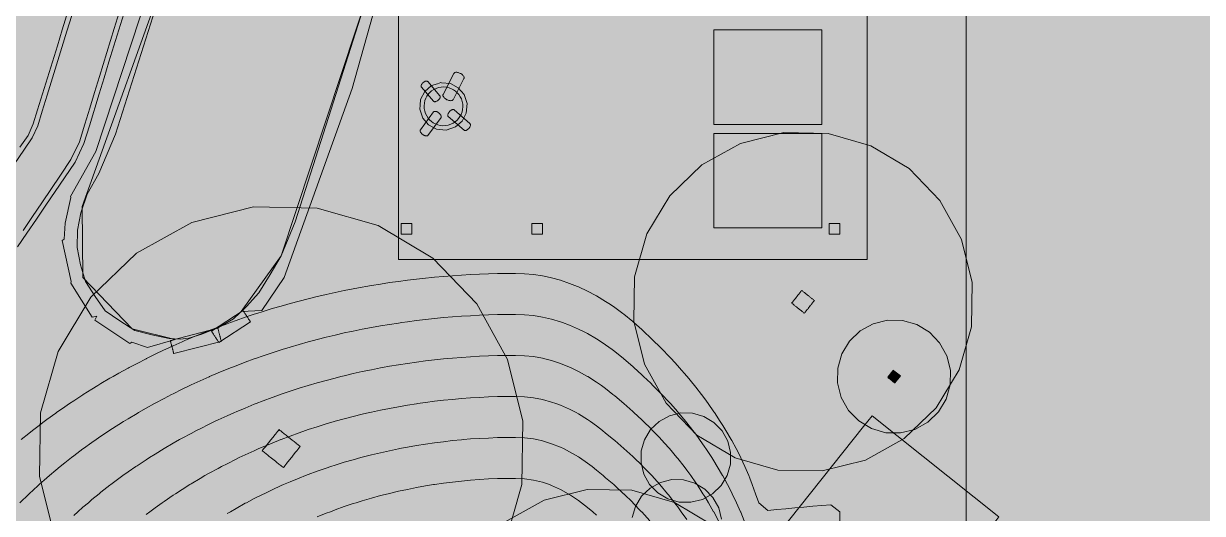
# Model space of a CAD drawing. Header units: millimetres. Extents: x -146962 to 322503, y -183624 to 284367.
# Drawn here: x 108137 to 121218, y 51280 to 56718 of the extents above; entities that cross this region are included whole.
import ezdxf

# ---------------------------------------------------------------- set-up
doc = ezdxf.new("R2010")
doc.units = ezdxf.units.MM
doc.layers.add('06_部屋の色', color=8, linetype='Continuous', lineweight=0)
doc.layers.add('30_敷地・外構', color=8, linetype='Continuous', lineweight=9)

msp = doc.modelspace()

# ---------------------------------------------------------------- hatches: boundary and pattern name
at = {"layer": '06_部屋の色', "true_color": 0xdde9cf}
msp.add_hatch(color=8, dxfattribs=at).paths.add_polyline_path([(83510, 29401), (83510, 31671), (83754, 32065), (83999, 32458), (84245, 32851), (84492, 33243), (84739, 33635), (84988, 34026), (85238, 34416), (85488, 34806), (85740, 35195), (85992, 35584), (86246, 35972), (86500, 36359), (86756, 36746), (87012, 37132), (87269, 37518), (87527, 37902), (87786, 38287), (88046, 38670), (88307, 39053), (88569, 39435), (88832, 39817), (89096, 40198), (89360, 40579), (89626, 40958), (89893, 41337), (90160, 41716), (90428, 42094), (90698, 42471), (90968, 42847), (91239, 43223), (91511, 43598), (91784, 43973), (92058, 44347), (92333, 44720), (92608, 45092), (92885, 45464), (93163, 45835), (93441, 46206), (93720, 46575), (94001, 46944), (94282, 47313), (94564, 47681), (94847, 48048), (95130, 48414), (95415, 48780), (95701, 49145), (95987, 49509), (96275, 49872), (96563, 50235), (96852, 50597), (97142, 50959), (97433, 51320), (97725, 51680), (98017, 52039), (98311, 52398), (98605, 52755), (98901, 53113), (99197, 53469), (99494, 53825), (99792, 54180), (100090, 54534), (100390, 54888), (100690, 55240), (100992, 55592), (101294, 55944), (101597, 56294), (101901, 56644), (102206, 56993), (102511, 57342), (102818, 57689), (103125, 58036), (103433, 58382), (103742, 58728), (104052, 59072), (104363, 59416), (104674, 59759), (104986, 60102), (105300, 60443), (105614, 60784), (105929, 61124), (106244, 61463), (106561, 61802), (106878, 62140), (107196, 62477), (107515, 62813), (107835, 63148), (108155, 63483), (108477, 63817), (108799, 64150), (109122, 64482), (109446, 64813), (109771, 65144), (110096, 65474), (110422, 65803), (110749, 66131), (111077, 66459), (111406, 66786), (111735, 67112), (112066, 67437), (112397, 67761), (112729, 68084), (113061, 68407), (113395, 68729), (113729, 69050), (114064, 69370), (114400, 69690), (114736, 70008), (115073, 70326), (115411, 70643), (115750, 70959), (116090, 71274), (116430, 71589), (116771, 71902), (117113, 72215), (117456, 72527), (117800, 72838), (118597, 72838), (118594, 29399)])
at = {"layer": '30_敷地・外構'}
h = msp.add_hatch(color=8, dxfattribs=at)
h.paths.add_polyline_path([(-146962, 100544), (-108820, 189230), (-89283, 219877), (-87725, 222013), (-1960, 282350), (173184, 284367), (239072, 242938), (278732, 206219), (322503, 161507), (317095, -23425), (276188, -120904), (271912, -124752), (168970, -173180), (164529, -174704), (127796, -180333), (116091, -181839), (95830, -183624), (64542, -179082), (39436, -174835), (16841, -169718), (9303, -167782), (-59261, -128453), (-89342, -103738), (-132033, -30896), (-136480, -13512), (-141643, 9224), (-142349, 13012)])
h.paths.add_polyline_path([(85595, 85407), (55599, 41400), (55600, 29403), (10600, 29406), (10598, 1220), (163596, 1211), (163597, 29397), (118597, 29399), (118601, 85402)], flags=0)
at = {"layer": '30_敷地・外構', "true_color": 0xcfe3ef}
for points in [[(112562, 65385), (112686, 65564), (112792, 65716), (112898, 65868), (113005, 66020), (113111, 66172), (113218, 66324), (113324, 66476), (113431, 66628), (113537, 66780), (113643, 66932), (113750, 67084), (113862, 67244), (114046, 67453), (114298, 67549), (114474, 67608), (114650, 67666), (114826, 67725), (115002, 67784), (115018, 67736), (115176, 67262), (115191, 67214), (115015, 67156), (114839, 67097), (114663, 67038), (114487, 66980), (114387, 66959), (114342, 66884), (114241, 66740), (114135, 66588), (114029, 66436), (113922, 66284), (113816, 66132), (113709, 65980), (113603, 65828), (113496, 65676), (113390, 65524), (113284, 65372), (113177, 65220), (113087, 65095), (113034, 64965), (112979, 64799), (112745, 64095), (112686, 63919), (112392, 63039), (112332, 62858), (112249, 62641), (112114, 62456), (112003, 62308), (111891, 62159), (111780, 62011), (111668, 61862), (111446, 61565), (111334, 61417), (110889, 60823), (110778, 60675), (110555, 60378), (110465, 60263), (110415, 60129), (110351, 59958), (110156, 59437), (110090, 59263), (109830, 58568), (109765, 58394), (109699, 58221), (109635, 58048), (109574, 57882), (109522, 57712), (109303, 57003), (109249, 56826), (109140, 56471), (109085, 56294), (109030, 56116), (108976, 55939), (108867, 55584), (108805, 55387), (108709, 55180), (108592, 55007), (108488, 54853), (108383, 54700), (108279, 54546), (108175, 54392), (108071, 54239), (107967, 54085), (107758, 53778), (107654, 53625), (107550, 53471), (107446, 53318), (107237, 53010), (107133, 52857), (107029, 52703), (106918, 52540), (106767, 52357), (106585, 52223), (106434, 52115), (106283, 52007), (106132, 51900), (105981, 51792), (105830, 51684), (105528, 51468), (105377, 51360), (105226, 51252), (105075, 51145), (104924, 51037), (104773, 50929), (104622, 50821), (104471, 50713), (104320, 50605), (104169, 50497), (104041, 50408), (103945, 50304), (103838, 50169), (103724, 50023), (103609, 49877), (103380, 49585), (103265, 49439), (103150, 49293), (102921, 49001), (102806, 48855), (102692, 48709), (102577, 48564), (102463, 48418), (102233, 48126), (102119, 47980), (102004, 47834), (101897, 47698), (101810, 47565), (101728, 47413), (101552, 47086), (101464, 46923), (101376, 46760), (101288, 46596), (101200, 46433), (101112, 46270), (101024, 46106), (100936, 45943), (100848, 45779), (100760, 45616), (100672, 45453), (100584, 45289), (100500, 45133), (100426, 44977), (100355, 44812), (100282, 44641), (100209, 44471), (100136, 44300), (100063, 44130), (99990, 43959), (99917, 43788), (99844, 43618), (99771, 43447), (99697, 43277), (99624, 43106), (99551, 42936), (99478, 42765), (99405, 42594), (99336, 42435), (99295, 42330), (99309, 42204), (99321, 42019), (99346, 41648), (99358, 41463), (99371, 41278), (99383, 41093), (99408, 40723), (99420, 40537), (99432, 40352), (99445, 40167), (99457, 39982), (99469, 39797), (99482, 39612), (99488, 39471), (99541, 39344), (99609, 39173), (99678, 39001), (99747, 38828), (99816, 38656), (99885, 38484), (99953, 38311), (100022, 38139), (100091, 37967), (100160, 37794), (100229, 37622), (100298, 37450), (100436, 37105), (100505, 36933), (100574, 36761), (100638, 36599), (100711, 36452), (100798, 36299), (100982, 35976), (101074, 35815), (101811, 34526), (101903, 34365), (101995, 34204), (102087, 34043), (102180, 33880), (102274, 33711), (102360, 33539), (102443, 33373), (102526, 33207), (102609, 33041), (102692, 32875), (102775, 32709), (102858, 32543), (102941, 32377), (103024, 32211), (103107, 32045), (103190, 31879), (103273, 31713), (103356, 31547), (103456, 31341), (103500, 31101), (103512, 30899), (103522, 30713), (103532, 30528), (103553, 30158), (103563, 29972), (103584, 29602), (103594, 29416), (103544, 29414), (103045, 29386), (102995, 29383), (102985, 29568), (102974, 29754), (102954, 30124), (102944, 30310), (102923, 30680), (102913, 30865), (102904, 31034), (102886, 31153), (102820, 31279), (102737, 31445), (102654, 31611), (102571, 31777), (102488, 31943), (102405, 32109), (102322, 32275), (102239, 32441), (102156, 32607), (102073, 32773), (101990, 32939), (101907, 33105), (101824, 33271), (101744, 33431), (101658, 33585), (101566, 33745), (101474, 33906), (100646, 35356), (100554, 35518), (100369, 35840), (100277, 36001), (100181, 36170), (100090, 36355), (100017, 36538), (99948, 36710), (99810, 37055), (99741, 37227), (99672, 37399), (99603, 37572), (99534, 37744), (99465, 37916), (99396, 38089), (99327, 38261), (99190, 38605), (99121, 38778), (99052, 38950), (98982, 39124), (98902, 39342), (98883, 39572), (98871, 39757), (98858, 39942), (98834, 40312), (98821, 40498), (98809, 40683), (98797, 40868), (98772, 41238), (98760, 41423), (98747, 41609), (98735, 41794), (98723, 41979), (98710, 42164), (98700, 42408), (98776, 42650), (98853, 42831), (98927, 43001), (99000, 43172), (99073, 43343), (99146, 43513), (99292, 43854), (99365, 44025), (99511, 44366), (99585, 44536), (99731, 44878), (99804, 45048), (99879, 45224), (99964, 45403), (100056, 45574), (100232, 45901), (100320, 46064), (100408, 46227), (100496, 46391), (100584, 46554), (100672, 46717), (100848, 47044), (100936, 47208), (101024, 47371), (101112, 47534), (101200, 47698), (101294, 47872), (101410, 48049), (101532, 48205), (101647, 48351), (101876, 48642), (101991, 48788), (102220, 49080), (102335, 49226), (102449, 49372), (102564, 49518), (102679, 49664), (102793, 49810), (102908, 49956), (103023, 50102), (103137, 50247), (103367, 50539), (103490, 50696), (103646, 50860), (103820, 50986), (103971, 51094), (104273, 51309), (104424, 51417), (104575, 51525), (104726, 51633), (104877, 51741), (105028, 51849), (105179, 51956), (105481, 52172), (105632, 52280), (105934, 52496), (106085, 52604), (106236, 52711), (106356, 52793), (106435, 52896), (106532, 53040), (106637, 53194), (106845, 53501), (106949, 53654), (107053, 53808), (107158, 53962), (107262, 54115), (107366, 54269), (107574, 54576), (107679, 54729), (107783, 54883), (107887, 55036), (108095, 55344), (108187, 55477), (108245, 55603), (108293, 55761), (108402, 56115), (108457, 56293), (108512, 56470), (108566, 56647), (108730, 57179), (108784, 57357), (108839, 57534), (108894, 57712), (108948, 57889), (109005, 58074), (109072, 58257), (109138, 58431), (109203, 58605), (109268, 58779), (109529, 59474), (109594, 59648), (109789, 60169), (109856, 60345), (109942, 60556), (110075, 60738), (110409, 61183), (110520, 61332), (110743, 61628), (110854, 61777), (110966, 61925), (111077, 62074), (111411, 62519), (111523, 62668), (111634, 62816), (111722, 62928), (111766, 63057), (111823, 63229), (111999, 63757), (112058, 63933), (112117, 64109), (112234, 64461), (112293, 64637), (112410, 64989), (112473, 65176)], [(112729, 65534), (112835, 65686), (112942, 65838), (113048, 65990), (113155, 66142), (113261, 66294), (113474, 66598), (113580, 66750), (113687, 66902), (113793, 67054), (113905, 67213), (114076, 67409), (114314, 67499), (114490, 67557), (114666, 67616), (114842, 67675), (115018, 67733), (115175, 67265), (114647, 67089), (114470, 67030), (114357, 67002), (114300, 66916), (114198, 66771), (114092, 66618), (113879, 66314), (113772, 66162), (113666, 66010), (113559, 65858), (113453, 65706), (113347, 65554), (113240, 65402), (113134, 65250), (113041, 65120), (112985, 64983), (112929, 64816), (112636, 63936), (112577, 63760), (112342, 63056), (112282, 62876), (112202, 62666), (112072, 62488), (111737, 62042), (111626, 61894), (111515, 61746), (111403, 61597), (111181, 61300), (111069, 61152), (110624, 60558), (110513, 60410), (110419, 60289), (110366, 60148), (110301, 59977), (110041, 59282), (109976, 59108), (109780, 58587), (109715, 58413), (109650, 58239), (109585, 58066), (109524, 57899), (109471, 57728), (109416, 57551), (109362, 57373), (109307, 57196), (109198, 56841), (109143, 56664), (108980, 56132), (108925, 55954), (108871, 55777), (108816, 55600), (108756, 55406), (108663, 55207), (108548, 55036), (108340, 54729), (108235, 54576), (108131, 54422), (108027, 54269), (107819, 53962), (107714, 53808), (107610, 53654), (107506, 53501), (107402, 53347), (107298, 53194), (107089, 52887), (106985, 52733), (106875, 52572), (106731, 52396), (106554, 52266), (106403, 52158), (106252, 52051), (106101, 51943), (105950, 51835), (105799, 51727), (105648, 51619), (105497, 51511), (105346, 51403), (105195, 51296), (105044, 51188), (104742, 50972), (104591, 50864), (104440, 50756), (104289, 50648), (104138, 50541), (104006, 50448), (103904, 50339), (103797, 50201), (103567, 49910), (103453, 49764), (103223, 49472), (103109, 49326), (102994, 49180), (102879, 49034), (102765, 48888), (102535, 48596), (102421, 48450), (102306, 48304), (102192, 48159), (102077, 48013), (101962, 47867), (101854, 47729), (101764, 47592), (101681, 47438), (101593, 47275), (101505, 47112), (101417, 46948), (101329, 46785), (101241, 46621), (101153, 46458), (101065, 46295), (100977, 46131), (100889, 45968), (100801, 45805), (100714, 45641), (100626, 45478), (100538, 45314), (100453, 45157), (100378, 44999), (100307, 44833), (100234, 44662), (100160, 44492), (100014, 44150), (99941, 43980), (99868, 43809), (99795, 43639), (99722, 43468), (99649, 43298), (99576, 43127), (99502, 42956), (99429, 42786), (99356, 42615), (99287, 42454), (99242, 42337), (99256, 42200), (99268, 42015), (99281, 41830), (99305, 41460), (99318, 41275), (99330, 41089), (99342, 40904), (99355, 40719), (99367, 40534), (99379, 40349), (99392, 40164), (99404, 39978), (99429, 39608), (99436, 39460), (99491, 39324), (99560, 39153), (99629, 38981), (99698, 38809), (99766, 38636), (99835, 38464), (99904, 38292), (99973, 38119), (100042, 37947), (100111, 37775), (100180, 37603), (100249, 37430), (100318, 37258), (100387, 37086), (100456, 36913), (100524, 36741), (100590, 36577), (100664, 36427), (100752, 36272), (101489, 34983), (101581, 34822), (101949, 34178), (102041, 34016), (102134, 33854), (102228, 33686), (102313, 33515), (102396, 33349), (102479, 33183), (102562, 33017), (102645, 32851), (102728, 32685), (102811, 32519), (102894, 32353), (102977, 32187), (103060, 32021), (103143, 31855), (103226, 31690), (103309, 31524), (103405, 31324), (103447, 31095), (103459, 30896), (103469, 30710), (103490, 30340), (103500, 30155), (103521, 29784), (103531, 29599), (103541, 29413), (103048, 29386), (103038, 29571), (103017, 29942), (103007, 30127), (102976, 30683), (102966, 30868), (102956, 31040), (102936, 31170), (102867, 31303), (102784, 31469), (102701, 31635), (102618, 31801), (102535, 31967), (102452, 32133), (102369, 32299), (102286, 32465), (102203, 32630), (102120, 32796), (102037, 32962), (101954, 33128), (101871, 33294), (101791, 33455), (101704, 33611), (101612, 33771), (100968, 34899), (100876, 35060), (100323, 36027), (100228, 36195), (100138, 36377), (100066, 36558), (99997, 36730), (99928, 36902), (99790, 37247), (99721, 37419), (99652, 37591), (99583, 37764), (99515, 37936), (99446, 38108), (99377, 38281), (99308, 38453), (99239, 38625), (99170, 38797), (99101, 38970), (99032, 39143), (98953, 39353), (98936, 39575), (98923, 39760), (98911, 39946), (98899, 40131), (98886, 40316), (98874, 40501), (98849, 40871), (98837, 41057), (98825, 41242), (98812, 41427), (98788, 41797), (98775, 41982), (98763, 42168), (98752, 42401), (98826, 42631), (98902, 42810), (98975, 42981), (99048, 43151), (99122, 43322), (99195, 43492), (99268, 43663), (99341, 43833), (99414, 44004), (99560, 44345), (99633, 44516), (99780, 44857), (99853, 45027), (99928, 45202), (100012, 45380), (100103, 45549), (100279, 45875), (100367, 46039), (100455, 46202), (100543, 46366), (100631, 46529), (100719, 46692), (100894, 47019), (100982, 47182), (101070, 47346), (101158, 47509), (101246, 47673), (101340, 47845), (101453, 48018), (101574, 48172), (101688, 48318), (101803, 48464), (101918, 48610), (102032, 48756), (102262, 49047), (102376, 49193), (102491, 49339), (102720, 49631), (102835, 49777), (102950, 49923), (103064, 50069), (103179, 50215), (103294, 50361), (103408, 50507), (103530, 50661), (103681, 50820), (103851, 50943), (104002, 51050), (104153, 51158), (104304, 51266), (104455, 51374), (104757, 51590), (104908, 51698), (105059, 51805), (105210, 51913), (105361, 52021), (105512, 52129), (105663, 52237), (105814, 52345), (105965, 52453), (106116, 52560), (106267, 52668), (106392, 52755), (106478, 52865), (106576, 53011), (106680, 53164), (106785, 53318), (106993, 53625), (107097, 53778), (107201, 53932), (107306, 54085), (107410, 54239), (107514, 54392), (107722, 54700), (107827, 54853), (107931, 55007), (108035, 55160), (108139, 55314), (108233, 55451), (108295, 55584), (108344, 55745), (108398, 55922), (108562, 56454), (108617, 56632), (108671, 56809), (108890, 57519), (108944, 57696), (108999, 57873), (109055, 58057), (109122, 58238), (109187, 58413), (109252, 58586), (109318, 58760), (109643, 59629), (109709, 59803), (109839, 60150), (109905, 60326), (109988, 60530), (110117, 60706), (110229, 60854), (110674, 61448), (110786, 61597), (111008, 61894), (111120, 62042), (111231, 62190), (111342, 62339), (111676, 62784), (111768, 62903), (111816, 63040), (111874, 63212), (111932, 63388), (112108, 63916), (112167, 64092), (112226, 64268), (112343, 64620), (112402, 64796), (112460, 64972), (112522, 65157), (112609, 65360)]]:
    msp.add_hatch(color=8, dxfattribs=at).paths.add_polyline_path(points)
at = {"layer": '30_敷地・外構', "true_color": 0xcfe0b8}
for points in [[(116093, 55387), (116572, 55507), (117065, 55498), (117539, 55362), (117962, 55108), (118305, 54753), (118544, 54322), (118664, 53843), (118655, 53350), (118519, 52875), (118265, 52452), (117910, 52110), (117479, 51871), (117000, 51751), (116506, 51760), (116032, 51896), (115609, 52150), (115267, 52505), (115027, 52936), (114908, 53415), (114917, 53908), (115053, 54383), (115307, 54806), (115662, 55148)], [(110690, 54682), (111395, 54670), (112072, 54475), (112677, 54112), (113166, 53605), (113508, 52989), (113678, 52305), (113666, 51600), (113472, 50923), (113109, 50319), (112602, 49829), (111985, 49487), (111301, 49317), (110597, 49329), (109919, 49523), (109315, 49886), (108825, 50393), (108484, 51010), (108313, 51694), (108325, 52398), (108520, 53076), (108883, 53680), (109390, 54170), (110006, 54511)], [(116692, 53656), (116697, 53662), (116701, 53667), (116729, 53703), (116734, 53709), (116739, 53714), (116762, 53744), (116767, 53750), (116771, 53755), (116777, 53751), (116783, 53746), (116789, 53741), (116795, 53737), (116801, 53732), (116807, 53727), (116812, 53723), (116818, 53718), (116824, 53713), (116830, 53709), (116836, 53704), (116842, 53699), (116848, 53695), (116854, 53690), (116859, 53685), (116865, 53681), (116871, 53676), (116877, 53671), (116883, 53667), (116889, 53662), (116895, 53657), (116901, 53653), (116906, 53648), (116912, 53643), (116908, 53638), (116903, 53632), (116880, 53602), (116875, 53596), (116870, 53591), (116842, 53555), (116838, 53549), (116833, 53544), (116810, 53514), (116805, 53508), (116800, 53503), (116794, 53507), (116788, 53512), (116783, 53517), (116777, 53521), (116771, 53526), (116765, 53531), (116759, 53535), (116753, 53540), (116747, 53545), (116742, 53549), (116736, 53554), (116730, 53559), (116724, 53563), (116718, 53568), (116712, 53573), (116706, 53577), (116700, 53582), (116695, 53587), (116689, 53591), (116683, 53596), (116677, 53601), (116671, 53605), (116665, 53610), (116659, 53615), (116664, 53620), (116669, 53626)], [(117565, 53385), (117724, 53425), (117889, 53422), (118047, 53377), (118188, 53292), (118302, 53174), (118382, 53030), (118422, 52870), (118419, 52706), (118374, 52548), (118289, 52407), (118171, 52293), (118027, 52213), (117867, 52173), (117703, 52176), (117545, 52221), (117404, 52306), (117289, 52424), (117210, 52568), (117170, 52728), (117173, 52892), (117218, 53050), (117303, 53191), (117421, 53305)], [(117783, 52863), (117784, 52864), (117785, 52866), (117788, 52869), (117791, 52867), (117794, 52864), (117866, 52807), (117804, 52729), (117801, 52731), (117797, 52734), (117791, 52739), (117787, 52742), (117784, 52744), (117781, 52747), (117778, 52749), (117774, 52752), (117752, 52770), (117748, 52773), (117742, 52778), (117739, 52781), (117735, 52783), (117732, 52786), (117729, 52788), (117726, 52791)], [(115188, 52301), (115303, 52364), (115429, 52396), (115560, 52393), (115685, 52357), (115797, 52290), (115887, 52196), (115951, 52082), (115982, 51956), (115980, 51825), (115944, 51700), (115877, 51588), (115783, 51497), (115669, 51434), (115542, 51403), (115412, 51405), (115286, 51441), (115175, 51508), (115084, 51602), (115021, 51716), (114989, 51842), (114991, 51973), (115027, 52098), (115095, 52210)], [(117458, 52246), (117505, 52305), (117552, 52364), (118960, 51243), (118914, 51184), (118867, 51126), (117933, 49952), (117886, 49893), (117840, 49834), (116431, 50955), (116478, 51014), (116524, 51072)], [(110832, 52034), (110839, 52044), (110871, 52083), (110878, 52093), (110886, 52102), (110917, 52142), (110925, 52151), (110933, 52161), (110956, 52191), (110964, 52200), (110972, 52210), (110981, 52202), (110991, 52195), (111001, 52187), (111011, 52179), (111021, 52171), (111030, 52163), (111040, 52156), (111050, 52148), (111060, 52140), (111118, 52093), (111128, 52086), (111138, 52078), (111148, 52070), (111158, 52062), (111167, 52054), (111177, 52047), (111187, 52039), (111197, 52031), (111206, 52023), (111199, 52014), (111191, 52004), (111168, 51974), (111160, 51965), (111152, 51955), (111121, 51916), (111113, 51906), (111105, 51896), (111074, 51857), (111066, 51847), (111059, 51837), (111035, 51808), (111028, 51798), (111020, 51789), (111010, 51796), (111000, 51804), (110990, 51812), (110981, 51820), (110971, 51827), (110961, 51835), (110951, 51843), (110941, 51851), (110932, 51859), (110873, 51905), (110863, 51913), (110853, 51921), (110844, 51929), (110834, 51936), (110824, 51944), (110814, 51952), (110805, 51960), (110795, 51968), (110785, 51975), (110793, 51985), (110801, 51995), (110824, 52024)], [(113913, 51428), (114392, 51547), (114885, 51538), (115359, 51402), (115782, 51148), (116125, 50793), (116364, 50362), (116483, 49883), (116475, 49390), (116339, 48915), (116085, 48493), (115730, 48150), (115298, 47911), (114820, 47791), (114326, 47800), (113852, 47936), (113429, 48190), (113086, 48545), (112847, 48976), (112728, 49455), (112736, 49948), (112872, 50423), (113126, 50846), (113481, 51188)], [(115203, 51624), (115329, 51656), (115460, 51653), (115585, 51617), (115697, 51550), (115787, 51456), (115851, 51342), (115882, 51216), (115880, 51085), (115844, 50960), (115777, 50848), (115683, 50757), (115569, 50694), (115442, 50663), (115312, 50665), (115186, 50701), (115075, 50768), (114984, 50862), (114921, 50976), (114889, 51102), (114891, 51233), (114927, 51358), (114995, 51470), (115088, 51561)]]:
    msp.add_hatch(color=8, dxfattribs=at).paths.add_polyline_path(points)

# ---------------------------------------------------------------- linework, layer by layer
at = {"layer": '30_敷地・外構'}
for points in [[(85595, 85407), (55599, 41400), (55600, 29403), (10600, 29406), (10598, 1220), (163596, 1211), (163597, 29397), (118597, 29399), (118601, 85402), (85595, 85407)], [(118598, 85399), (118594, 29396), (55603, 29400), (55602, 41399), (85596, 85404), (118598, 85399)], [(112296, 65099), (117496, 65099), (117496, 54099), (112296, 54099), (112296, 65099)], [(109796, 57504), (108786, 54687), (108796, 53899), (109341, 53329), (109821, 53211), (109511, 53120), (109340, 53180), (109318, 53166), (108929, 53425), (108951, 53468), (108899, 53459), (108660, 53836), (108665, 53854), (108566, 54309), (108588, 54324), (108599, 54502), (108660, 54786), (108658, 54797), (108938, 55299), (110011, 58560)], [(112336, 57961), (111782, 55998), (111027, 53899), (110780, 53533), (110550, 53520), (110996, 54139), (111997, 57174)], [(108095, 55344), (108187, 55477), (108245, 55603), (108293, 55761), (108402, 56115), (108457, 56293), (108512, 56470), (108566, 56647), (108730, 57179)], [(111958, 57049), (111522, 55674), (111152, 54515), (111074, 54327), (110996, 54139), (110872, 53933), (110748, 53727), (110610, 53577), (110467, 53439), (110299, 53343), (110116, 53269), (109972, 53225), (109876, 53216), (109753, 53221), (109561, 53262), (109371, 53309), (109206, 53419), (109041, 53529), (108930, 53689), (108825, 53854), (108769, 54039), (108733, 54232), (108736, 54424), (108773, 54617), (108843, 54823), (108971, 55052), (109156, 55491), (109596, 56875)], [(108035, 55160), (108139, 55314), (108233, 55451), (108295, 55584), (108344, 55745), (108398, 55922), (108562, 56454), (108617, 56632), (108671, 56809)], [(109249, 56826), (109140, 56471), (109085, 56294), (109030, 56116), (108976, 55939), (108867, 55584), (108805, 55387), (108709, 55180), (108592, 55007), (108488, 54853), (108383, 54700), (108279, 54546), (108175, 54392), (108071, 54239)], [(109198, 56841), (109143, 56664), (108980, 56132), (108925, 55954), (108871, 55777), (108816, 55600), (108756, 55406), (108663, 55207), (108548, 55036), (108340, 54729), (108235, 54576), (108131, 54422)], [(116296, 56649), (116396, 56649), (116596, 56649), (116696, 56649), (116796, 56649), (116996, 56649), (116996, 56561), (116996, 56474), (116996, 56386), (116996, 56299), (116996, 56211), (116996, 56124), (116996, 55949), (116996, 55861), (116996, 55774), (116996, 55686), (116996, 55599), (116896, 55599), (116796, 55599), (116696, 55599), (116596, 55599), (116496, 55599), (116396, 55599), (116296, 55599), (116196, 55599), (116096, 55599), (115996, 55599), (115896, 55599), (115796, 55599), (115796, 55687), (115796, 55774), (115796, 55862), (115796, 55949), (115796, 56037), (115796, 56124), (115796, 56212), (115796, 56299), (115796, 56387), (115796, 56474), (115796, 56562), (115796, 56649), (115896, 56649), (115996, 56649), (116096, 56649), (116196, 56649), (116296, 56649)], [(112912, 56165), (112914, 56168), (112917, 56171), (112921, 56174), (112926, 56175), (112932, 56177), (112939, 56177), (112946, 56177), (112953, 56176), (112961, 56174), (112968, 56171), (112976, 56169), (112982, 56165), (112989, 56162), (112995, 56158), (113002, 56153), (113008, 56148), (113013, 56143), (113017, 56137), (113021, 56131), (113023, 56126), (113025, 56121), (113025, 56116), (113025, 56112), (113023, 56108), (112904, 55873), (112901, 55870), (112898, 55867), (112894, 55865), (112889, 55863), (112884, 55862), (112877, 55861), (112870, 55862), (112862, 55863), (112855, 55865), (112847, 55867), (112840, 55870), (112833, 55873), (112827, 55877), (112820, 55881), (112814, 55885), (112808, 55890), (112803, 55896), (112799, 55901), (112795, 55907), (112793, 55912), (112791, 55917), (112791, 55922), (112791, 55926), (112793, 55930), (112912, 56165)], [(112589, 55964), (112664, 56029), (112729, 56050), (112766, 56062), (112775, 56061), (112873, 56052), (112961, 56006), (113025, 55931), (113025, 55931), (113059, 55829), (113049, 55722), (113003, 55635), (112928, 55570), (112826, 55536), (112719, 55546), (112631, 55592), (112567, 55667), (112533, 55769), (112537, 55812), (112543, 55876), (112589, 55964)], [(112548, 56030), (112550, 56035), (112552, 56040), (112555, 56045), (112558, 56050), (112562, 56054), (112566, 56059), (112570, 56062), (112574, 56066), (112579, 56069), (112584, 56072), (112589, 56075), (112595, 56077), (112600, 56078), (112605, 56079), (112609, 56079), (112614, 56078), (112617, 56077), (112620, 56075), (112622, 56073), (112756, 55917), (112758, 55914), (112760, 55911), (112760, 55908), (112760, 55903), (112759, 55899), (112758, 55894), (112756, 55889), (112753, 55884), (112750, 55879), (112746, 55875), (112742, 55871), (112738, 55867), (112733, 55863), (112729, 55860), (112724, 55857), (112718, 55855), (112713, 55852), (112708, 55851), (112703, 55850), (112698, 55850), (112694, 55851), (112691, 55852), (112688, 55854), (112686, 55856), (112551, 56012), (112549, 56015), (112548, 56018), (112548, 56022), (112548, 56026), (112548, 56030)], [(112613, 55912), (112628, 55933), (112645, 55952), (112665, 55970), (112689, 55986), (112715, 55998), (112742, 56007), (112772, 56013), (112801, 56014), (112830, 56011), (112858, 56005), (112885, 55995), (112909, 55982), (112930, 55967), (112949, 55950), (112967, 55930), (112982, 55906), (112995, 55881), (113004, 55853), (113010, 55824), (113011, 55794), (113008, 55765), (113002, 55737), (112992, 55710), (112979, 55687), (112964, 55665), (112947, 55646), (112926, 55628), (112903, 55613), (112877, 55600), (112849, 55591), (112820, 55586), (112791, 55584), (112761, 55587), (112733, 55594), (112707, 55603), (112683, 55616), (112662, 55631), (112643, 55648), (112625, 55669), (112610, 55692), (112597, 55718), (112588, 55746), (112582, 55775), (112581, 55804), (112584, 55834), (112590, 55862), (112600, 55888), (112613, 55912)], [(112539, 55519), (112538, 55523), (112537, 55528), (112537, 55531), (112538, 55535), (112540, 55537), (112686, 55737), (112689, 55739), (112691, 55741), (112695, 55742), (112699, 55743), (112704, 55743), (112709, 55743), (112715, 55741), (112721, 55740), (112727, 55737), (112733, 55734), (112738, 55731), (112743, 55727), (112748, 55723), (112753, 55719), (112757, 55715), (112761, 55710), (112765, 55705), (112768, 55700), (112770, 55695), (112772, 55690), (112772, 55686), (112772, 55682), (112771, 55679), (112769, 55676), (112623, 55476), (112621, 55474), (112618, 55472), (112614, 55471), (112610, 55470), (112605, 55470), (112600, 55471), (112594, 55472), (112588, 55474), (112582, 55476), (112577, 55479), (112571, 55483), (112566, 55486), (112561, 55490), (112556, 55494), (112552, 55499), (112548, 55504), (112544, 55509), (112541, 55514), (112539, 55519)], [(112845, 55704), (112846, 55709), (112847, 55714), (112850, 55720), (112852, 55725), (112856, 55731), (112859, 55736), (112863, 55740), (112867, 55745), (112872, 55749), (112877, 55753), (112882, 55757), (112887, 55760), (112892, 55762), (112897, 55764), (112902, 55764), (112906, 55764), (112910, 55764), (112913, 55763), (112915, 55761), (113090, 55608), (113093, 55605), (113094, 55602), (113095, 55599), (113096, 55595), (113095, 55590), (113095, 55585), (113093, 55579), (113091, 55574), (113088, 55568), (113084, 55563), (113081, 55558), (113077, 55553), (113073, 55549), (113068, 55545), (113064, 55541), (113059, 55537), (113053, 55534), (113048, 55532), (113043, 55530), (113039, 55529), (113034, 55529), (113031, 55530), (113028, 55531), (113025, 55533), (112850, 55686), (112848, 55688), (112846, 55691), (112845, 55695), (112845, 55699), (112845, 55704)], [(116093, 55387), (116572, 55507), (117065, 55498), (117539, 55362), (117962, 55108), (118305, 54753), (118544, 54322), (118664, 53843), (118655, 53350), (118519, 52875), (118265, 52452), (117910, 52110), (117479, 51871), (117000, 51751), (116506, 51760), (116032, 51896), (115609, 52150), (115267, 52505), (115027, 52936), (114908, 53415), (114917, 53908), (115053, 54383), (115307, 54806), (115662, 55148), (116093, 55387)], [(116296, 55499), (116396, 55499), (116496, 55499), (116596, 55499), (116696, 55499), (116796, 55499), (116896, 55499), (116996, 55499), (116996, 55411), (116996, 55324), (116996, 55236), (116996, 55149), (116996, 55061), (116996, 54974), (116996, 54886), (116996, 54799), (116996, 54711), (116996, 54624), (116996, 54536), (116996, 54449), (116896, 54449), (116796, 54449), (116696, 54449), (116596, 54449), (116496, 54449), (116396, 54449), (116196, 54449), (116096, 54449), (115996, 54449), (115896, 54449), (115796, 54449), (115796, 54537), (115796, 54624), (115796, 54712), (115796, 54799), (115796, 54887), (115796, 54974), (115796, 55149), (115796, 55237), (115796, 55324), (115796, 55412), (115796, 55499), (115896, 55499), (115996, 55499), (116096, 55499), (116196, 55499), (116296, 55499)], [(108484, 51010), (108313, 51694), (108325, 52398), (108520, 53076), (108883, 53680), (109390, 54170), (110006, 54511), (110690, 54682)], [(110690, 54682), (111395, 54670), (112072, 54475), (112677, 54112), (113166, 53605), (113508, 52989), (113678, 52305), (113666, 51600), (113472, 50923)], [(112376, 54499), (112406, 54499), (112416, 54499), (112426, 54499), (112436, 54499), (112446, 54499), (112446, 54489), (112446, 54479), (112446, 54469), (112446, 54459), (112446, 54449), (112446, 54439), (112446, 54429), (112446, 54419), (112446, 54409), (112446, 54399), (112446, 54389), (112446, 54379), (112436, 54379), (112426, 54379), (112416, 54379), (112406, 54379), (112396, 54379), (112386, 54379), (112366, 54379), (112346, 54379), (112336, 54379), (112326, 54379), (112326, 54389), (112326, 54399), (112326, 54409), (112326, 54419), (112326, 54429), (112326, 54439), (112326, 54449), (112326, 54459), (112326, 54469), (112326, 54479), (112326, 54489), (112326, 54499), (112336, 54499), (112346, 54499), (112356, 54499), (112366, 54499), (112376, 54499)], [(113826, 54499), (113836, 54499), (113856, 54499), (113866, 54499), (113876, 54499), (113886, 54499), (113896, 54499), (113896, 54489), (113896, 54479), (113896, 54469), (113896, 54459), (113896, 54449), (113896, 54439), (113896, 54429), (113896, 54419), (113896, 54409), (113896, 54399), (113896, 54389), (113896, 54379), (113886, 54379), (113876, 54379), (113866, 54379), (113856, 54379), (113846, 54379), (113836, 54379), (113816, 54379), (113806, 54379), (113796, 54379), (113786, 54379), (113776, 54379), (113776, 54389), (113776, 54399), (113776, 54409), (113776, 54419), (113776, 54429), (113776, 54439), (113776, 54449), (113776, 54459), (113776, 54469), (113776, 54479), (113776, 54489), (113776, 54499), (113786, 54499), (113796, 54499), (113806, 54499), (113816, 54499), (113826, 54499)], [(117126, 54499), (117136, 54499), (117146, 54499), (117156, 54499), (117166, 54499), (117176, 54499), (117186, 54499), (117196, 54499), (117196, 54489), (117196, 54479), (117196, 54469), (117196, 54459), (117196, 54449), (117196, 54429), (117196, 54419), (117196, 54399), (117196, 54389), (117196, 54379), (117186, 54379), (117176, 54379), (117166, 54379), (117156, 54379), (117146, 54379), (117136, 54379), (117126, 54379), (117106, 54379), (117096, 54379), (117076, 54379), (117076, 54389), (117076, 54409), (117076, 54419), (117076, 54439), (117076, 54459), (117076, 54469), (117076, 54479), (117076, 54489), (117076, 54499), (117086, 54499), (117096, 54499), (117116, 54499), (117126, 54499)], [(108111, 52099), (108196, 52168), (108236, 52199), (108296, 52246), (108367, 52299), (108396, 52321), (108496, 52394), (108504, 52399), (108596, 52464), (108648, 52499), (108696, 52531), (108796, 52597), (108800, 52599), (108896, 52660), (108960, 52699), (108996, 52721), (109096, 52780), (109130, 52799), (109196, 52837), (109296, 52892), (109310, 52899), (109396, 52945), (109496, 52996), (109502, 52999), (109596, 53046), (109696, 53094), (109707, 53099), (109796, 53140), (109896, 53185), (109928, 53199), (109996, 53228), (110096, 53270), (110168, 53299), (110196, 53310), (110296, 53349), (110396, 53386), (110432, 53399), (110496, 53422), (110596, 53457), (110696, 53490), (110724, 53499), (110796, 53522), (110896, 53553), (110996, 53582), (111057, 53599), (111096, 53610), (111196, 53637), (111296, 53663), (111396, 53687), (111447, 53699), (111496, 53711), (111596, 53733), (111696, 53754), (111796, 53773), (111896, 53792), (111936, 53799), (111996, 53810), (112096, 53826), (112196, 53842), (112296, 53856), (112396, 53869), (112496, 53881), (112596, 53892), (112668, 53899), (112696, 53902), (112796, 53911), (112896, 53919), (112996, 53925), (113096, 53931), (113196, 53936), (113296, 53940), (113396, 53942), (113496, 53944), (113596, 53944), (113696, 53941), (113796, 53932), (113896, 53917), (113979, 53899), (113996, 53896), (114096, 53868), (114196, 53834), (114283, 53799), (114296, 53794), (114396, 53747), (114486, 53699), (114496, 53694), (114596, 53634), (114648, 53599), (114696, 53567), (114786, 53499), (114796, 53492), (114896, 53410), (114908, 53399), (114996, 53320), (115018, 53299), (115096, 53226), (115124, 53199), (115196, 53128), (115225, 53099), (115296, 53026), (115321, 52999), (115396, 52918), (115412, 52899), (115496, 52804), (115499, 52799), (115581, 52699), (115596, 52681), (115659, 52599), (115696, 52550), (115732, 52499), (115796, 52409), (115802, 52399), (115868, 52299), (115896, 52255), (115930, 52199), (115989, 52099), (115996, 52088), (116043, 51999), (116095, 51899), (116096, 51897), (116140, 51799), (116183, 51699), (116196, 51670), (116223, 51599), (116260, 51499), (116295, 51399), (116296, 51398), (116396, 51313), (116496, 51322), (116596, 51332), (116696, 51341), (116796, 51350), (116896, 51359), (116996, 51368), (117096, 51376), (117196, 51299), (117196, 51199)], [(116692, 53656), (116697, 53662), (116701, 53667), (116729, 53703), (116734, 53709), (116739, 53714), (116762, 53744), (116767, 53750), (116771, 53755), (116777, 53751), (116783, 53746), (116789, 53741), (116795, 53737), (116801, 53732), (116807, 53727), (116812, 53723), (116818, 53718), (116824, 53713), (116830, 53709), (116836, 53704), (116842, 53699), (116848, 53695), (116854, 53690), (116859, 53685), (116865, 53681), (116871, 53676), (116877, 53671), (116883, 53667), (116889, 53662), (116895, 53657), (116901, 53653), (116906, 53648), (116912, 53643), (116908, 53638), (116903, 53632), (116880, 53602), (116875, 53596), (116870, 53591), (116842, 53555), (116838, 53549), (116833, 53544), (116810, 53514), (116805, 53508), (116800, 53503), (116794, 53507), (116788, 53512), (116783, 53517), (116777, 53521), (116771, 53526), (116765, 53531), (116759, 53535), (116753, 53540), (116747, 53545), (116742, 53549), (116736, 53554), (116730, 53559), (116724, 53563), (116718, 53568), (116712, 53573), (116706, 53577), (116700, 53582), (116695, 53587), (116689, 53591), (116683, 53596), (116677, 53601), (116671, 53605), (116665, 53610), (116659, 53615), (116664, 53620), (116669, 53626), (116692, 53656)], [(110225, 53299), (110223, 53302), (110223, 53303), (110222, 53304), (110573, 53531), (110574, 53531), (110575, 53529), (110576, 53527), (110578, 53524), (110579, 53523), (110582, 53518), (110585, 53513), (110590, 53506), (110594, 53499), (110599, 53491), (110604, 53484), (110609, 53476), (110614, 53468), (110619, 53461), (110624, 53453), (110629, 53445), (110634, 53437), (110639, 53430), (110643, 53424), (110647, 53418), (110650, 53413), (110652, 53410), (110654, 53407), (110655, 53406), (110655, 53405), (110304, 53178), (110303, 53178), (110303, 53180), (110301, 53182), (110299, 53186), (110296, 53190), (110292, 53196), (110288, 53203), (110283, 53210), (110278, 53217), (110275, 53222), (110273, 53225), (110268, 53233), (110268, 53233), (110263, 53241), (110258, 53248), (110253, 53256), (110248, 53264), (110243, 53271), (110238, 53279), (110234, 53285), (110230, 53291), (110227, 53296), (110227, 53296), (110225, 53299)], [(110225, 53299), (110223, 53302), (110223, 53303), (110222, 53304), (110573, 53531), (110574, 53531), (110575, 53529), (110576, 53527), (110578, 53524), (110579, 53523), (110582, 53518), (110585, 53513), (110590, 53506), (110594, 53499), (110599, 53491), (110604, 53484), (110609, 53476), (110614, 53468), (110619, 53461), (110624, 53453), (110629, 53445), (110634, 53437), (110639, 53430), (110643, 53424), (110647, 53418), (110650, 53413), (110652, 53410), (110654, 53407), (110655, 53406), (110655, 53405), (110304, 53178), (110303, 53178), (110303, 53180), (110301, 53182), (110299, 53186), (110296, 53190), (110292, 53196), (110288, 53203), (110283, 53210), (110278, 53217), (110275, 53222), (110273, 53225), (110268, 53233), (110268, 53233), (110263, 53241), (110258, 53248), (110253, 53256), (110248, 53264), (110243, 53271), (110238, 53279), (110234, 53285), (110230, 53291), (110227, 53296), (110227, 53296), (110225, 53299)], [(110225, 53299), (110223, 53302), (110223, 53303), (110222, 53304), (110573, 53531), (110574, 53531), (110575, 53529), (110576, 53527), (110578, 53524), (110579, 53523), (110582, 53518), (110585, 53513), (110590, 53506), (110594, 53499), (110599, 53491), (110604, 53484), (110609, 53476), (110614, 53468), (110619, 53461), (110624, 53453), (110629, 53445), (110634, 53437), (110639, 53430), (110643, 53424), (110647, 53418), (110650, 53413), (110652, 53410), (110654, 53407), (110655, 53406), (110655, 53405), (110304, 53178), (110303, 53178), (110303, 53180), (110301, 53182), (110299, 53186), (110296, 53190), (110292, 53196), (110288, 53203), (110283, 53210), (110278, 53217), (110275, 53222), (110273, 53225), (110268, 53233), (110268, 53233), (110263, 53241), (110258, 53248), (110253, 53256), (110248, 53264), (110243, 53271), (110238, 53279), (110234, 53285), (110230, 53291), (110227, 53296), (110227, 53296), (110225, 53299)], [(108097, 51399), (108196, 51495), (108201, 51499), (108296, 51587), (108310, 51599), (108396, 51675), (108424, 51699), (108496, 51760), (108544, 51799), (108596, 51841), (108670, 51899), (108696, 51919), (108796, 51995), (108802, 51999), (108896, 52067), (108942, 52099), (108996, 52136), (109090, 52199), (109096, 52203), (109196, 52268), (109246, 52299), (109296, 52330), (109396, 52390), (109412, 52399), (109496, 52447), (109589, 52499), (109596, 52503), (109696, 52557), (109778, 52599), (109796, 52608), (109896, 52658), (109982, 52699), (109996, 52706), (110096, 52752), (110196, 52797), (110202, 52799), (110296, 52839), (110396, 52881), (110443, 52899), (110496, 52920), (110596, 52958), (110696, 52995), (110709, 52999), (110796, 53030), (110896, 53063), (110996, 53096), (111008, 53099), (111096, 53126), (111196, 53156), (111296, 53184), (111354, 53199), (111396, 53210), (111496, 53236), (111596, 53260), (111696, 53283), (111773, 53299), (111796, 53304), (111896, 53324), (111996, 53343), (112096, 53361), (112196, 53378), (112296, 53393), (112336, 53399), (112396, 53408), (112496, 53421), (112596, 53433), (112696, 53444), (112796, 53453), (112896, 53462), (112996, 53469), (113096, 53475), (113196, 53480), (113296, 53484), (113396, 53487), (113496, 53489), (113596, 53489), (113696, 53486), (113796, 53476), (113896, 53460), (113996, 53437), (114096, 53407), (114117, 53399), (114196, 53370), (114296, 53327), (114350, 53299), (114396, 53276), (114496, 53218), (114524, 53199), (114596, 53152), (114668, 53099), (114696, 53078), (114793, 52999), (114796, 52997), (114896, 52909), (114907, 52899), (114996, 52818), (115016, 52799), (115096, 52724), (115121, 52699), (115196, 52624), (115220, 52599), (115296, 52519), (115314, 52499), (115396, 52407), (115402, 52399), (115486, 52299), (115496, 52287), (115564, 52199), (115596, 52158), (115638, 52099), (115696, 52017), (115708, 51999), (115773, 51899), (115796, 51864), (115835, 51799), (115894, 51699), (115896, 51696), (115949, 51599), (115996, 51510), (116001, 51499), (116048, 51399), (116093, 51299), (116096, 51293), (116132, 51199)], [(117565, 53385), (117724, 53425), (117889, 53422), (118047, 53377), (118188, 53292), (118302, 53174), (118382, 53030), (118422, 52870), (118419, 52706), (118374, 52548), (118289, 52407), (118171, 52293), (118027, 52213), (117867, 52173), (117703, 52176), (117545, 52221), (117404, 52306), (117289, 52424), (117210, 52568), (117170, 52728), (117173, 52892), (117218, 53050), (117303, 53191), (117421, 53305), (117565, 53385)], [(109789, 53109), (109787, 53118), (109785, 53127), (109782, 53135), (109781, 53142), (109780, 53144), (109778, 53153), (109776, 53162), (109773, 53170), (109771, 53178), (109770, 53184), (109768, 53190), (109767, 53194), (109767, 53197), (109766, 53199), (109766, 53199), (110293, 53335), (110293, 53335), (110294, 53333), (110295, 53330), (110296, 53326), (110297, 53321), (110299, 53314), (110301, 53306), (110303, 53298), (110305, 53289), (110308, 53280), (110308, 53278), (110310, 53271), (110312, 53262), (110314, 53254), (110316, 53249), (110317, 53245), (110319, 53236), (110321, 53227), (110323, 53219), (110325, 53211), (110327, 53205), (110329, 53199), (110330, 53195), (110330, 53192), (110331, 53190), (110331, 53190), (109803, 53054), (109803, 53054), (109803, 53056), (109802, 53059), (109801, 53063), (109800, 53069), (109798, 53075), (109796, 53083), (109794, 53091), (109792, 53100), (109790, 53105), (109789, 53109), (109789, 53109)], [(109789, 53109), (109787, 53118), (109785, 53127), (109782, 53135), (109781, 53142), (109780, 53144), (109778, 53153), (109776, 53162), (109773, 53170), (109771, 53178), (109770, 53184), (109768, 53190), (109767, 53194), (109767, 53197), (109766, 53199), (109766, 53199), (110293, 53335), (110293, 53335), (110294, 53333), (110295, 53330), (110296, 53326), (110297, 53321), (110299, 53314), (110301, 53306), (110303, 53298), (110305, 53289), (110308, 53280), (110308, 53278), (110310, 53271), (110312, 53262), (110314, 53254), (110316, 53249), (110317, 53245), (110319, 53236), (110321, 53227), (110323, 53219), (110325, 53211), (110327, 53205), (110329, 53199), (110330, 53195), (110330, 53192), (110331, 53190), (110331, 53190), (109803, 53054), (109803, 53054), (109803, 53056), (109802, 53059), (109801, 53063), (109800, 53069), (109798, 53075), (109796, 53083), (109794, 53091), (109792, 53100), (109790, 53105), (109789, 53109), (109789, 53109)], [(109789, 53109), (109787, 53118), (109785, 53127), (109782, 53135), (109781, 53142), (109780, 53144), (109778, 53153), (109776, 53162), (109773, 53170), (109771, 53178), (109770, 53184), (109768, 53190), (109767, 53194), (109767, 53197), (109766, 53199), (109766, 53199), (110293, 53335), (110293, 53335), (110294, 53333), (110295, 53330), (110296, 53326), (110297, 53321), (110299, 53314), (110301, 53306), (110303, 53298), (110305, 53289), (110308, 53280), (110308, 53278), (110310, 53271), (110312, 53262), (110314, 53254), (110316, 53249), (110317, 53245), (110319, 53236), (110321, 53227), (110323, 53219), (110325, 53211), (110327, 53205), (110329, 53199), (110330, 53195), (110330, 53192), (110331, 53190), (110331, 53190), (109803, 53054), (109803, 53054), (109803, 53056), (109802, 53059), (109801, 53063), (109800, 53069), (109798, 53075), (109796, 53083), (109794, 53091), (109792, 53100), (109790, 53105), (109789, 53109), (109789, 53109)], [(108696, 51258), (108741, 51299), (108796, 51348), (108856, 51399), (108896, 51433), (108976, 51499), (108996, 51515), (109096, 51593), (109104, 51599), (109196, 51668), (109239, 51699), (109296, 51740), (109382, 51799), (109396, 51809), (109496, 51875), (109534, 51899), (109596, 51938), (109696, 51999), (109696, 52000), (109796, 52058), (109869, 52099), (109896, 52114), (109996, 52168), (110055, 52199), (110096, 52220), (110196, 52270), (110256, 52299), (110296, 52318), (110396, 52364), (110476, 52399), (110496, 52408), (110596, 52450), (110696, 52491), (110717, 52499), (110796, 52530), (110896, 52567), (110987, 52599), (110996, 52603), (111096, 52636), (111196, 52669), (111294, 52699), (111296, 52700), (111396, 52729), (111496, 52757), (111596, 52783), (111659, 52799), (111696, 52808), (111796, 52832), (111896, 52854), (111996, 52875), (112096, 52895), (112121, 52899), (112196, 52913), (112296, 52930), (112396, 52945), (112496, 52960), (112596, 52973), (112696, 52984), (112796, 52995), (112842, 52999), (112896, 53004), (112996, 53012), (113096, 53019), (113196, 53024), (113296, 53029), (113396, 53032), (113496, 53034), (113596, 53034), (113696, 53031), (113796, 53020), (113896, 53002), (113907, 52999), (113996, 52977), (114096, 52944), (114196, 52904), (114207, 52899), (114296, 52857), (114396, 52801), (114399, 52799), (114496, 52737), (114549, 52699), (114596, 52665), (114677, 52599), (114696, 52584), (114796, 52499), (114796, 52499), (114896, 52411), (114908, 52399), (114996, 52318), (115015, 52299), (115096, 52221), (115117, 52199), (115196, 52118), (115213, 52099), (115296, 52007), (115303, 51999), (115387, 51899), (115396, 51889), (115466, 51799), (115496, 51760), (115540, 51699), (115596, 51620), (115610, 51599), (115675, 51499), (115696, 51466), (115736, 51399), (115794, 51299), (115796, 51296), (115847, 51199)], [(117783, 52863), (117784, 52864), (117785, 52866), (117788, 52869), (117791, 52867), (117794, 52864), (117866, 52807), (117804, 52729), (117801, 52731), (117797, 52734), (117791, 52739), (117787, 52742), (117784, 52744), (117781, 52747), (117778, 52749), (117774, 52752), (117752, 52770), (117748, 52773), (117742, 52778), (117739, 52781), (117735, 52783), (117732, 52786), (117729, 52788), (117726, 52791), (117783, 52863)], [(109496, 51267), (109539, 51299), (109596, 51341), (109676, 51399), (109696, 51413), (109796, 51481), (109823, 51499), (109896, 51546), (109981, 51599), (109996, 51609), (110096, 51668), (110150, 51699), (110196, 51725), (110296, 51780), (110332, 51799), (110396, 51832), (110496, 51882), (110531, 51899), (110596, 51930), (110696, 51976), (110749, 51999), (110796, 52019), (110896, 52061), (110991, 52099), (110996, 52101), (111096, 52139), (111196, 52175), (111266, 52199), (111296, 52210), (111396, 52242), (111496, 52273), (111584, 52299), (111596, 52303), (111696, 52330), (111796, 52356), (111896, 52381), (111975, 52399), (111996, 52404), (112096, 52426), (112196, 52446), (112296, 52464), (112396, 52482), (112496, 52497), (112509, 52499), (112596, 52512), (112696, 52525), (112796, 52536), (112896, 52546), (112996, 52555), (113096, 52562), (113196, 52568), (113296, 52573), (113396, 52576), (113496, 52579), (113596, 52579), (113696, 52575), (113796, 52564), (113896, 52544), (113996, 52516), (114044, 52499), (114096, 52480), (114196, 52436), (114267, 52399), (114296, 52384), (114396, 52322), (114429, 52299), (114496, 52251), (114562, 52199), (114596, 52172), (114683, 52099), (114696, 52088), (114796, 52001), (114798, 51999), (114896, 51910), (114907, 51899), (114996, 51814), (115010, 51799), (115096, 51711), (115107, 51699), (115196, 51602), (115198, 51599), (115282, 51499), (115296, 51483), (115361, 51399), (115396, 51354), (115435, 51299), (115496, 51212)], [(115188, 52301), (115303, 52364), (115429, 52396), (115560, 52393), (115685, 52357), (115797, 52290), (115887, 52196), (115951, 52082), (115982, 51956), (115980, 51825), (115944, 51700), (115877, 51588), (115783, 51497), (115669, 51434), (115542, 51403), (115412, 51405), (115286, 51441), (115175, 51508), (115084, 51602), (115021, 51716), (114989, 51842), (114991, 51973), (115027, 52098), (115095, 52210), (115188, 52301)], [(117458, 52246), (117505, 52305), (117552, 52364), (118960, 51243), (118914, 51184), (118867, 51126), (117933, 49952), (117886, 49893), (117840, 49834), (116431, 50955), (116478, 51014), (116524, 51072), (117458, 52246)], [(110832, 52034), (110839, 52044), (110871, 52083), (110878, 52093), (110886, 52102), (110917, 52142), (110925, 52151), (110933, 52161), (110956, 52191), (110964, 52200), (110972, 52210), (110981, 52202), (110991, 52195), (111001, 52187), (111011, 52179), (111021, 52171), (111030, 52163), (111040, 52156), (111050, 52148), (111060, 52140), (111118, 52093), (111128, 52086), (111138, 52078), (111148, 52070), (111158, 52062), (111167, 52054), (111177, 52047), (111187, 52039), (111197, 52031), (111206, 52023), (111199, 52014), (111191, 52004), (111168, 51974), (111160, 51965), (111152, 51955), (111121, 51916), (111113, 51906), (111105, 51896), (111074, 51857), (111066, 51847), (111059, 51837), (111035, 51808), (111028, 51798), (111020, 51789), (111010, 51796), (111000, 51804), (110990, 51812), (110981, 51820), (110971, 51827), (110961, 51835), (110951, 51843), (110941, 51851), (110932, 51859), (110873, 51905), (110863, 51913), (110853, 51921), (110844, 51929), (110834, 51936), (110824, 51944), (110814, 51952), (110805, 51960), (110795, 51968), (110785, 51975), (110793, 51985), (110801, 51995), (110824, 52024), (110832, 52034)], [(110396, 51278), (110432, 51299), (110496, 51336), (110596, 51392), (110610, 51399), (110696, 51444), (110796, 51494), (110806, 51499), (110896, 51542), (110996, 51588), (111023, 51599), (111096, 51631), (111196, 51672), (111266, 51699), (111296, 51711), (111396, 51748), (111496, 51783), (111546, 51799), (111596, 51816), (111696, 51847), (111796, 51876), (111880, 51899), (111896, 51904), (111996, 51929), (112096, 51953), (112196, 51976), (112296, 51997), (112309, 51999), (112396, 52016), (112496, 52033), (112596, 52049), (112696, 52064), (112796, 52076), (112896, 52088), (112996, 52097), (113018, 52099), (113096, 52106), (113196, 52112), (113296, 52117), (113396, 52121), (113496, 52123), (113596, 52124), (113696, 52120), (113796, 52107), (113831, 52099), (113896, 52085), (113996, 52054), (114096, 52015), (114127, 51999), (114196, 51965), (114296, 51907), (114307, 51899), (114396, 51838), (114445, 51799), (114496, 51759), (114568, 51699), (114596, 51676), (114685, 51599), (114696, 51590), (114795, 51499), (114796, 51498), (114896, 51401), (114898, 51399), (114995, 51299), (114996, 51298), (115085, 51199)], [(111396, 51242), (111496, 51282), (111541, 51299), (111596, 51320), (111696, 51355), (111796, 51389), (111829, 51399), (111896, 51420), (111996, 51449), (112096, 51477), (112184, 51499), (112196, 51502), (112296, 51526), (112396, 51547), (112496, 51567), (112596, 51585), (112684, 51599), (112696, 51601), (112796, 51615), (112896, 51628), (112996, 51639), (113096, 51648), (113196, 51656), (113296, 51662), (113396, 51666), (113496, 51668), (113596, 51669), (113696, 51664), (113796, 51650), (113896, 51625), (113972, 51599), (113996, 51591), (114096, 51546), (114180, 51499), (114196, 51490), (114296, 51424), (114327, 51399), (114396, 51346), (114452, 51299), (114496, 51262)], [(113913, 51428), (114392, 51547), (114885, 51538), (115359, 51402), (115782, 51148)], [(114891, 51233), (114927, 51358), (114995, 51470), (115088, 51561), (115203, 51624)], [(115203, 51624), (115329, 51656), (115460, 51653), (115585, 51617), (115697, 51550), (115787, 51456), (115851, 51342), (115882, 51216)], [(113481, 51188), (113913, 51428)]]:
    msp.add_lwpolyline(points, dxfattribs=at)

doc.saveas('drawing.dxf')
